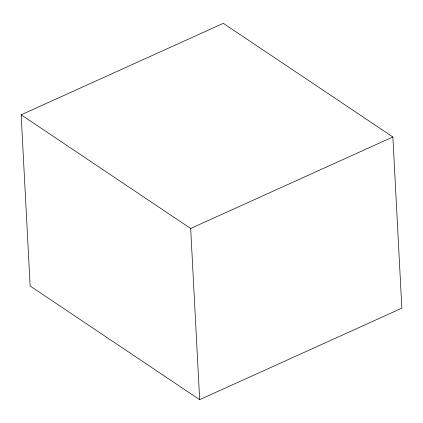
<?xml version="1.0" encoding="UTF-8"?>
<svg xmlns="http://www.w3.org/2000/svg" width="423" height="423" viewBox="0 0 423 423"><rect width="100%" height="100%" fill="white"/><g stroke="black" fill="none" stroke-linecap="round" stroke-linejoin="round"><path stroke-width="0.63" d="M21.15 114.818L223.333 23.334L392.861 136.983L401.85 308.182L199.667 399.666L30.139 286.017L21.15 114.818L190.678 228.468L199.667 399.666M190.678 228.468L392.861 136.983"/></g></svg>
